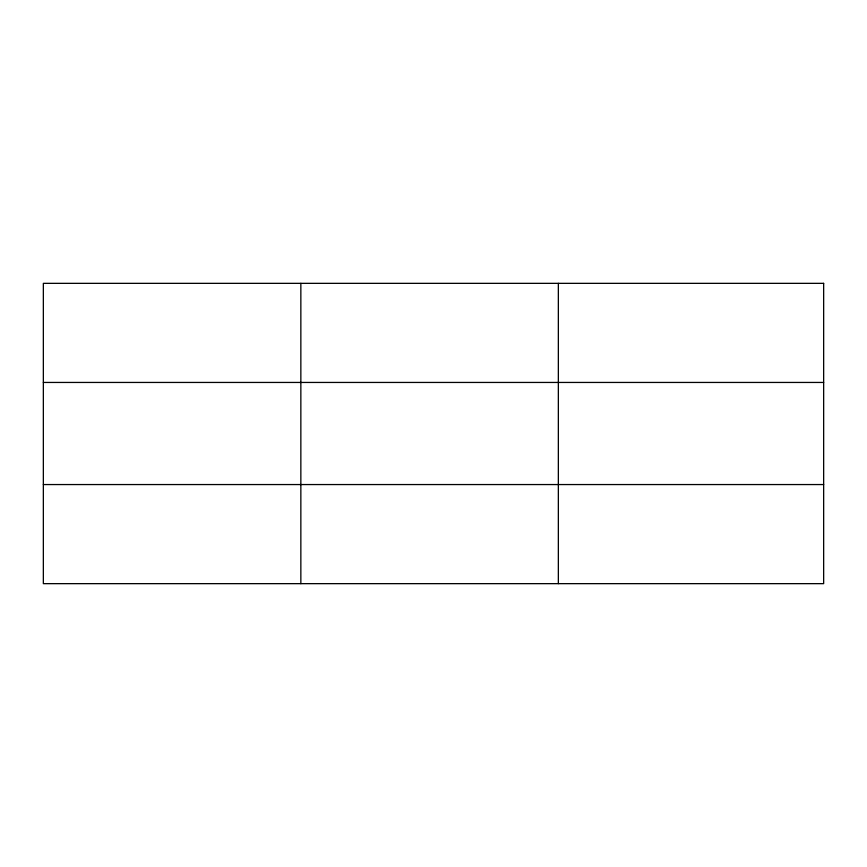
<?xml version="1.0" encoding="UTF-8"?>
<svg xmlns="http://www.w3.org/2000/svg" width="867" height="867" viewBox="0 0 867 867"><rect width="100%" height="100%" fill="white"/><g stroke="black" fill="none" stroke-linecap="round" stroke-linejoin="round"><path stroke-width="1.3" d="M300.849 283.346L300.849 583.654M558.348 283.346L558.348 583.654M43.35 382.445L823.65 382.445M43.35 484.555L823.65 484.555M823.65 283.346L823.65 583.654L43.35 583.654L43.35 283.346L823.65 283.346"/></g></svg>
